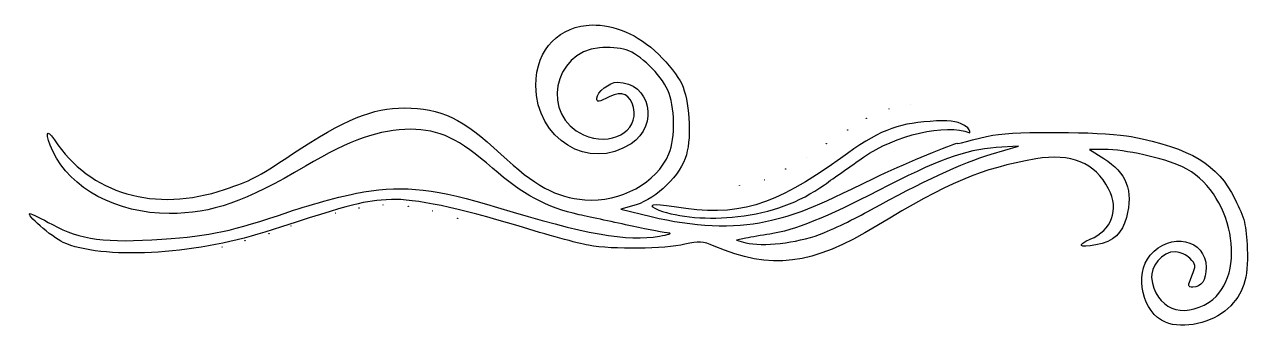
# Model space of a CAD drawing. Header units: centimetres. Extents: x -5 to 5.2, y -1.2 to 1.3.
import ezdxf

# ---------------------------------------------------------------- set-up
doc = ezdxf.new("R2010")
doc.units = ezdxf.units.CM
doc.header["$MEASUREMENT"] = 0
doc.header["$XCLIPFRAME"] = 0
doc.layers.add('Layer 1', color=7, linetype='Continuous')
picture_1 = doc.add_image_def('image1.jpg', size_in_pixel=(7, 7))
picture_2 = doc.add_image_def('image2.jpg', size_in_pixel=(7, 7))
picture_3 = doc.add_image_def('image3.jpg', size_in_pixel=(7, 7))
picture_4 = doc.add_image_def('image4.jpg', size_in_pixel=(8, 8))
picture_5 = doc.add_image_def('image5.jpg', size_in_pixel=(8, 8))
picture_6 = doc.add_image_def('image6.jpg', size_in_pixel=(8, 7))
picture_7 = doc.add_image_def('image7.jpg', size_in_pixel=(8, 8))
picture_8 = doc.add_image_def('image8.jpg', size_in_pixel=(8, 8))
picture_9 = doc.add_image_def('image9.jpg', size_in_pixel=(8, 8))
picture_10 = doc.add_image_def('image10.jpg', size_in_pixel=(8, 8))
picture_11 = doc.add_image_def('image11.jpg', size_in_pixel=(8, 8))
picture_12 = doc.add_image_def('image12.jpg', size_in_pixel=(8, 8))
picture_13 = doc.add_image_def('image13.jpg', size_in_pixel=(9, 8))
picture_14 = doc.add_image_def('image14.jpg', size_in_pixel=(8, 8))
picture_15 = doc.add_image_def('image15.jpg', size_in_pixel=(8, 8))
picture_16 = doc.add_image_def('image16.jpg', size_in_pixel=(8, 8))
picture_17 = doc.add_image_def('image17.jpg', size_in_pixel=(8, 8))
picture_18 = doc.add_image_def('image18.jpg', size_in_pixel=(9, 8))
picture_19 = doc.add_image_def('image19.jpg', size_in_pixel=(8, 8))
picture_20 = doc.add_image_def('image20.jpg', size_in_pixel=(8, 8))

msp = doc.modelspace()

# ---------------------------------------------------------------- linework, layer by layer
at = {"layer": 'Layer 1'}
for points, knots in [([(-0.271, 1.342), (-0.529, 1.335), (-0.736, 1.155), (-0.735, 0.841), (-0.735, 0.841), (-0.733, 0.397), (-0.299, 0.131), (0.05, 0.36), (0.05, 0.36), (0.286, 0.514), (0.207, 0.869), (-0.062, 0.869), (-0.062, 0.869), (-0.127, 0.869), (-0.232, 0.787), (-0.232, 0.737), (-0.232, 0.737), (-0.232, 0.701), (-0.218, 0.703), (-0.126, 0.751), (-0.126, 0.751), (-0.026, 0.802), (0.047, 0.768), (0.071, 0.659), (0.071, 0.659), (0.115, 0.46), (-0.119, 0.333), (-0.342, 0.434), (-0.342, 0.434), (-0.693, 0.592), (-0.597, 1.117), (-0.211, 1.154), (-0.211, 1.154), (-0.139, 1.161), (-0.04, 1.153), (0.01, 1.137), (0.01, 1.137), (0.126, 1.098), (0.292, 0.937), (0.353, 0.803), (0.353, 0.803), (0.413, 0.672), (0.418, 0.409), (0.363, 0.278), (0.363, 0.278), (0.262, 0.037), (-0.035, -0.126), (-0.332, -0.103), (-0.332, -0.103), (-0.567, -0.084), (-0.744, 0.013), (-1.023, 0.274), (-1.023, 0.274), (-1.34, 0.571), (-1.52, 0.657), (-1.82, 0.657), (-1.82, 0.657), (-2.08, 0.657), (-2.312, 0.562), (-2.744, 0.276), (-2.744, 0.276), (-3.055, 0.071), (-3.079, 0.059), (-3.303, -0.017), (-3.303, -0.017), (-3.875, -0.212), (-4.415, -0.054), (-4.708, 0.393), (-4.708, 0.393), (-4.778, 0.5), (-4.786, 0.441), (-4.72, 0.298), (-4.72, 0.298), (-4.577, -0.01), (-4.193, -0.216), (-3.76, -0.216), (-3.76, -0.216), (-3.408, -0.216), (-3.131, -0.119), (-2.636, 0.175), (-2.636, 0.175), (-2.269, 0.393), (-2.021, 0.48), (-1.769, 0.48), (-1.769, 0.48), (-1.532, 0.48), (-1.368, 0.402), (-1.092, 0.158), (-1.092, 0.158), (-0.849, -0.057), (-0.642, -0.168), (-0.378, -0.226), (-0.378, -0.226), (-0.276, -0.248), (-0.08, -0.29), (0.059, -0.32), (0.059, -0.32), (0.197, -0.35), (0.334, -0.376), (0.363, -0.378), (0.363, -0.378), (0.392, -0.379), (0.356, -0.391), (0.284, -0.403), (0.284, -0.403), (0.022, -0.449), (-0.331, -0.387), (-1.053, -0.165), (-1.053, -0.165), (-1.551, -0.013), (-1.819, 0.018), (-2.155, -0.037), (-2.155, -0.037), (-2.298, -0.061), (-2.576, -0.135), (-2.772, -0.202), (-2.772, -0.202), (-3.255, -0.366), (-3.406, -0.399), (-3.82, -0.428), (-3.82, -0.428), (-4.279, -0.461), (-4.498, -0.432), (-4.724, -0.308), (-4.724, -0.308), (-4.816, -0.257), (-4.899, -0.216), (-4.909, -0.216), (-4.909, -0.216), (-4.954, -0.216), (-4.731, -0.411), (-4.635, -0.455), (-4.635, -0.455), (-4.32, -0.599), (-3.564, -0.561), (-2.972, -0.37), (-2.972, -0.37), (-2.189, -0.118), (-2.176, -0.115), (-1.926, -0.101), (-1.926, -0.101), (-1.748, -0.091), (-1.359, -0.172), (-0.882, -0.319), (-0.882, -0.319), (-0.649, -0.391), (-0.387, -0.463), (-0.301, -0.479), (-0.301, -0.479), (-0.098, -0.515), (0.326, -0.51), (0.495, -0.47), (0.495, -0.47), (0.61, -0.442), (0.642, -0.445), (0.736, -0.485), (0.736, -0.485), (1.202, -0.687), (1.544, -0.644), (2.078, -0.318), (2.078, -0.318), (2.666, 0.041), (2.937, 0.155), (3.389, 0.235), (3.389, 0.235), (3.679, 0.286), (3.88, 0.203), (3.991, -0.012), (3.991, -0.012), (4.08, -0.184), (4.018, -0.354), (3.839, -0.428), (3.839, -0.428), (3.722, -0.477), (3.747, -0.502), (3.886, -0.476), (3.886, -0.476), (4.036, -0.448), (4.102, -0.376), (4.137, -0.25), (4.137, -0.25), (4.199, -0.025), (4.136, 0.121), (3.951, 0.238), (3.951, 0.238), (3.951, 0.238), (3.832, 0.313), (3.832, 0.313), (3.832, 0.313), (3.832, 0.313), (3.954, 0.313), (3.954, 0.313), (3.954, 0.313), (4.125, 0.313), (4.438, 0.244), (4.599, 0.17), (4.599, 0.17), (5.014, -0.02), (5.153, -0.727), (4.82, -0.948), (4.82, -0.948), (4.601, -1.092), (4.375, -1.004), (4.345, -0.745), (4.345, -0.745), (4.336, -0.669), (4.425, -0.525), (4.545, -0.533), (4.545, -0.533), (4.58, -0.536), (4.633, -0.557), (4.662, -0.586), (4.662, -0.586), (4.712, -0.636), (4.712, -0.646), (4.677, -0.732), (4.677, -0.732), (4.641, -0.817), (4.642, -0.824), (4.685, -0.824), (4.685, -0.824), (4.757, -0.824), (4.795, -0.769), (4.795, -0.661), (4.795, -0.661), (4.795, -0.429), (4.499, -0.364), (4.333, -0.561), (4.333, -0.561), (4.199, -0.721), (4.272, -1.039), (4.46, -1.115), (4.46, -1.115), (4.607, -1.175), (4.845, -1.122), (4.975, -1.001), (4.975, -1.001), (5.104, -0.881), (5.144, -0.757), (5.135, -0.508), (5.135, -0.508), (5.127, -0.31), (5.113, -0.256), (5.033, -0.096), (5.033, -0.096), (4.888, 0.193), (4.675, 0.321), (4.177, 0.42), (4.177, 0.42), (3.992, 0.457), (3.35, 0.467), (3.082, 0.438), (3.082, 0.438), (2.973, 0.426), (2.737, 0.352), (2.737, 0.365), (2.737, 0.365), (2.63, 0.33), (2.293, 0.191), (2.055, 0.075), (2.055, 0.075), (1.526, -0.182), (1.424, -0.224), (1.161, -0.282), (1.161, -0.282), (0.897, -0.34), (0.561, -0.326), (0.217, -0.241), (0.217, -0.241), (0.217, -0.241), (-0.034, -0.179), (-0.034, -0.179), (-0.034, -0.179), (-0.034, -0.179), (0.092, -0.143), (0.092, -0.143), (0.092, -0.143), (0.262, -0.094), (0.46, 0.104), (0.507, 0.27), (0.507, 0.27), (0.551, 0.429), (0.532, 0.722), (0.468, 0.856), (0.468, 0.856), (0.44, 0.914), (0.355, 1.023), (0.279, 1.098), (0.279, 1.098), (0.105, 1.269), (-0.095, 1.346), (-0.271, 1.342)], [0, 0, 0, 0, 0.013514, 0.013514, 0.013514, 0.013514, 0.027027, 0.027027, 0.027027, 0.027027, 0.040541, 0.040541, 0.040541, 0.040541, 0.054054, 0.054054, 0.054054, 0.054054, 0.067568, 0.067568, 0.067568, 0.067568, 0.081081, 0.081081, 0.081081, 0.081081, 0.094595, 0.094595, 0.094595, 0.094595, 0.108108, 0.108108, 0.108108, 0.108108, 0.121622, 0.121622, 0.121622, 0.121622, 0.135135, 0.135135, 0.135135, 0.135135, 0.148649, 0.148649, 0.148649, 0.148649, 0.162162, 0.162162, 0.162162, 0.162162, 0.175676, 0.175676, 0.175676, 0.175676, 0.189189, 0.189189, 0.189189, 0.189189, 0.202703, 0.202703, 0.202703, 0.202703, 0.216216, 0.216216, 0.216216, 0.216216, 0.22973, 0.22973, 0.22973, 0.22973, 0.243243, 0.243243, 0.243243, 0.243243, 0.256757, 0.256757, 0.256757, 0.256757, 0.27027, 0.27027, 0.27027, 0.27027, 0.283784, 0.283784, 0.283784, 0.283784, 0.297297, 0.297297, 0.297297, 0.297297, 0.310811, 0.310811, 0.310811, 0.310811, 0.324324, 0.324324, 0.324324, 0.324324, 0.337838, 0.337838, 0.337838, 0.337838, 0.351351, 0.351351, 0.351351, 0.351351, 0.364865, 0.364865, 0.364865, 0.364865, 0.378378, 0.378378, 0.378378, 0.378378, 0.391892, 0.391892, 0.391892, 0.391892, 0.405405, 0.405405, 0.405405, 0.405405, 0.418919, 0.418919, 0.418919, 0.418919, 0.432432, 0.432432, 0.432432, 0.432432, 0.445946, 0.445946, 0.445946, 0.445946, 0.459459, 0.459459, 0.459459, 0.459459, 0.472973, 0.472973, 0.472973, 0.472973, 0.486486, 0.486486, 0.486486, 0.486486, 0.5, 0.5, 0.5, 0.5, 0.513514, 0.513514, 0.513514, 0.513514, 0.527027, 0.527027, 0.527027, 0.527027, 0.540541, 0.540541, 0.540541, 0.540541, 0.554054, 0.554054, 0.554054, 0.554054, 0.567568, 0.567568, 0.567568, 0.567568, 0.581081, 0.581081, 0.581081, 0.581081, 0.594595, 0.594595, 0.594595, 0.594595, 0.608108, 0.608108, 0.608108, 0.608108, 0.621622, 0.621622, 0.621622, 0.621622, 0.635135, 0.635135, 0.635135, 0.635135, 0.648649, 0.648649, 0.648649, 0.648649, 0.662162, 0.662162, 0.662162, 0.662162, 0.675676, 0.675676, 0.675676, 0.675676, 0.689189, 0.689189, 0.689189, 0.689189, 0.702703, 0.702703, 0.702703, 0.702703, 0.716216, 0.716216, 0.716216, 0.716216, 0.72973, 0.72973, 0.72973, 0.72973, 0.743243, 0.743243, 0.743243, 0.743243, 0.756757, 0.756757, 0.756757, 0.756757, 0.77027, 0.77027, 0.77027, 0.77027, 0.783784, 0.783784, 0.783784, 0.783784, 0.797297, 0.797297, 0.797297, 0.797297, 0.810811, 0.810811, 0.810811, 0.810811, 0.824324, 0.824324, 0.824324, 0.824324, 0.837838, 0.837838, 0.837838, 0.837838, 0.851351, 0.851351, 0.851351, 0.851351, 0.864865, 0.864865, 0.864865, 0.864865, 0.878378, 0.878378, 0.878378, 0.878378, 0.891892, 0.891892, 0.891892, 0.891892, 0.905405, 0.905405, 0.905405, 0.905405, 0.918919, 0.918919, 0.918919, 0.918919, 0.932432, 0.932432, 0.932432, 0.932432, 0.945946, 0.945946, 0.945946, 0.945946, 0.959459, 0.959459, 0.959459, 0.959459, 0.972973, 0.972973, 0.972973, 0.972973, 1, 1, 1, 1]), ([(2.845, 0.452), (2.645, 0.528), (2.231, 0.434), (1.967, 0.249), (1.967, 0.249), (1.87, 0.181), (1.726, 0.079), (1.646, 0.022), (1.646, 0.022), (1.438, -0.126), (1.209, -0.211), (0.931, -0.242), (0.931, -0.242), (0.691, -0.269), (0.439, -0.248), (0.28, -0.188), (0.28, -0.188), (0.166, -0.144), (0.225, -0.132), (0.406, -0.161), (0.406, -0.161), (0.931, -0.247), (1.222, -0.162), (1.778, 0.24), (1.778, 0.24), (2.092, 0.467), (2.235, 0.526), (2.517, 0.545), (2.517, 0.545), (2.674, 0.557), (2.73, 0.55), (2.801, 0.512), (2.801, 0.512), (2.85, 0.485), (2.845, 0.464), (2.845, 0.452)], [0, 0, 0, 0, 0.1, 0.1, 0.1, 0.1, 0.2, 0.2, 0.2, 0.2, 0.3, 0.3, 0.3, 0.3, 0.4, 0.4, 0.4, 0.4, 0.5, 0.5, 0.5, 0.5, 0.6, 0.6, 0.6, 0.6, 0.7, 0.7, 0.7, 0.7, 0.8, 0.8, 0.8, 0.8, 1, 1, 1, 1]), ([(3.247, 0.341), (3.247, 0.341), (3.022, 0.275), (3.022, 0.275), (3.022, 0.275), (2.789, 0.205), (2.44, 0.043), (2.029, -0.186), (2.029, -0.186), (1.898, -0.259), (1.707, -0.351), (1.606, -0.389), (1.606, -0.389), (1.413, -0.461), (1.137, -0.492), (0.998, -0.457), (0.998, -0.457), (0.998, -0.457), (0.919, -0.437), (0.919, -0.437), (0.919, -0.437), (0.919, -0.437), (0.998, -0.42), (0.998, -0.42), (0.998, -0.42), (1.042, -0.411), (1.131, -0.396), (1.196, -0.386), (1.196, -0.386), (1.396, -0.356), (1.666, -0.247), (2.091, -0.026), (2.091, -0.026), (2.571, 0.224), (2.81, 0.312), (3.062, 0.329), (3.062, 0.329), (3.062, 0.329), (3.247, 0.341), (3.247, 0.341)], [0, 0, 0, 0, 0.090909, 0.090909, 0.090909, 0.090909, 0.181818, 0.181818, 0.181818, 0.181818, 0.272727, 0.272727, 0.272727, 0.272727, 0.363636, 0.363636, 0.363636, 0.363636, 0.454545, 0.454545, 0.454545, 0.454545, 0.545455, 0.545455, 0.545455, 0.545455, 0.636364, 0.636364, 0.636364, 0.636364, 0.727273, 0.727273, 0.727273, 0.727273, 0.818182, 0.818182, 0.818182, 0.818182, 1, 1, 1, 1])]:
    msp.add_open_spline(points, degree=3, knots=knots, dxfattribs=at)

# ---------------------------------------------------------------- pictures from other files: only their frames are drawn
image = msp.add_image(picture_19, insert=(2.142, 0.553), size_in_units=(0.111, 0.111), dxfattribs=at)
image.set_boundary_path([(2.14, 0.55), (2.26, 0.66)])
image.dxf.flags = 3
image = msp.add_image(picture_20, insert=(2.319, 0.587), size_in_units=(0.111, 0.111), dxfattribs=at)
image.set_boundary_path([(2.32, 0.59), (2.43, 0.7)])
image.dxf.flags = 3
image = msp.add_image(picture_18, insert=(1.957, 0.474), size_in_units=(0.125, 0.111), dxfattribs=at)
image.set_boundary_path([(1.96, 0.47), (2.08, 0.59)])
image.dxf.flags = 3
image = msp.add_image(picture_17, insert=(1.805, 0.376), size_in_units=(0.111, 0.111), dxfattribs=at)
image.set_boundary_path([(1.8, 0.38), (1.92, 0.49)])
image.dxf.flags = 3
image = msp.add_image(picture_16, insert=(1.631, 0.261), size_in_units=(0.111, 0.111), dxfattribs=at)
image.set_boundary_path([(1.63, 0.26), (1.75, 0.38)])
image.dxf.flags = 3
image = msp.add_image(picture_15, insert=(1.47, 0.149), size_in_units=(0.111, 0.111), dxfattribs=at)
image.set_boundary_path([(1.47, 0.15), (1.58, 0.26)])
image.dxf.flags = 3
image = msp.add_image(picture_14, insert=(1.301, 0.049), size_in_units=(0.111, 0.111), dxfattribs=at)
image.set_boundary_path([(1.3, 0.05), (1.42, 0.17)])
image.dxf.flags = 3
image = msp.add_image(picture_12, insert=(0.925, -0.091), size_in_units=(0.111, 0.111), dxfattribs=at)
image.set_boundary_path([(0.93, -0.09), (1.04, 0.02)])
image.dxf.flags = 3
image = msp.add_image(picture_13, insert=(1.126, -0.041), size_in_units=(0.125, 0.111), dxfattribs=at)
image.set_boundary_path([(1.13, -0.04), (1.25, 0.08)])
image.dxf.flags = 3
image = msp.add_image(picture_7, insert=(-2.172, -0.277), size_in_units=(0.111, 0.111), dxfattribs=at)
image.set_boundary_path([(-2.17, -0.28), (-2.05, -0.15)])
image.dxf.flags = 3
image = msp.add_image(picture_8, insert=(-1.976, -0.251), size_in_units=(0.111, 0.111), dxfattribs=at)
image.set_boundary_path([(-1.98, -0.25), (-1.86, -0.13)])
image.dxf.flags = 3
image = msp.add_image(picture_9, insert=(-1.771, -0.263), size_in_units=(0.111, 0.111), dxfattribs=at)
image.set_boundary_path([(-1.77, -0.26), (-1.65, -0.15)])
image.dxf.flags = 3
image = msp.add_image(picture_10, insert=(-1.572, -0.301), size_in_units=(0.111, 0.111), dxfattribs=at)
image.set_boundary_path([(-1.57, -0.3), (-1.45, -0.19)])
image.dxf.flags = 3
image = msp.add_image(picture_5, insert=(-2.534, -0.368), size_in_units=(0.111, 0.111), dxfattribs=at)
image.set_boundary_path([(-2.53, -0.37), (-2.42, -0.25)])
image.dxf.flags = 3
image = msp.add_image(picture_6, insert=(-2.362, -0.307), size_in_units=(0.111, 0.0972), dxfattribs=at)
image.set_boundary_path([(-2.36, -0.31), (-2.25, -0.2)])
image.dxf.flags = 3
image = msp.add_image(picture_11, insert=(-1.369, -0.364), size_in_units=(0.111, 0.111), dxfattribs=at)
image.set_boundary_path([(-1.37, -0.36), (-1.25, -0.25)])
image.dxf.flags = 3
image = msp.add_image(picture_3, insert=(-2.904, -0.478), size_in_units=(0.0972, 0.0972), dxfattribs=at)
image.set_boundary_path([(-2.9, -0.48), (-2.8, -0.37)])
image.dxf.flags = 3
image = msp.add_image(picture_4, insert=(-2.726, -0.427), size_in_units=(0.111, 0.111), dxfattribs=at)
image.set_boundary_path([(-2.73, -0.43), (-2.6, -0.31)])
image.dxf.flags = 3
image = msp.add_image(picture_1, insert=(-3.286, -0.59), size_in_units=(0.0972, 0.0972), dxfattribs=at)
image.set_boundary_path([(-3.29, -0.59), (-3.18, -0.48)])
image.dxf.flags = 3
image = msp.add_image(picture_2, insert=(-3.099, -0.538), size_in_units=(0.0972, 0.0972), dxfattribs=at)
image.set_boundary_path([(-3.1, -0.54), (-2.99, -0.43)])
image.dxf.flags = 3

doc.saveas('drawing.dxf')
